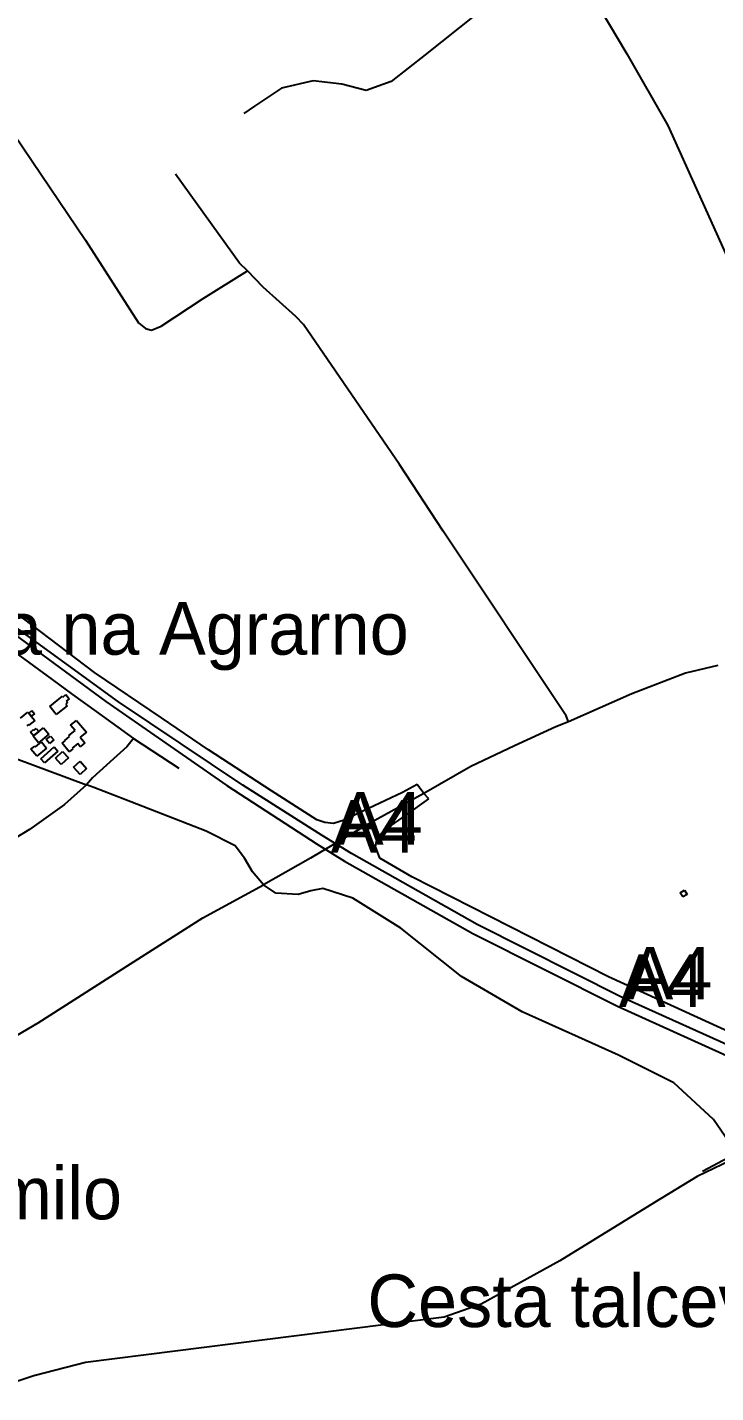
# Model space of a CAD drawing. Extents: x -8864 to 13231, y -7697 to 8949.
# Drawn here: x 506 to 1319, y -2513 to -900 of the extents above; entities that cross this region are included whole.
import ezdxf

# ---------------------------------------------------------------- set-up
doc = ezdxf.new("R2010")
doc.units = 0
for name, color, linetype in [('OSM_BUILDING_HOUSE', 9, 'CONTINUOUS'), ('OSM_BUILDING_YES', 9, 'CONTINUOUS'), ('OSM_HIGHWAY_FOOTWAY', 8, 'CONTINUOUS'), ('OSM_HIGHWAY_MOTORWAY', 8, 'CONTINUOUS'), ('OSM_HIGHWAY_RESIDENTIAL', 8, 'CONTINUOUS'), ('OSM_HIGHWAY_TRACK', 8, 'CONTINUOUS'), ('OSM_HIGHWAY_UNCLASSIFIED', 8, 'CONTINUOUS'), ('OSM_LABELS', 8, 'CONTINUOUS')]:
    doc.layers.add(name, color=color, linetype=linetype)

msp = doc.modelspace()

# ---------------------------------------------------------------- linework, layer by layer
at = {"layer": 'OSM_BUILDING_HOUSE'}
for p, q in [((532.473259, -1702.494402), (547.358406, -1690.363036)), ((547.358406, -1690.363036), (548.039876, -1691.196998)), ((548.039876, -1691.196998), (551.51614, -1688.361527)), ((551.51614, -1688.361527), (555.390566, -1693.12067)), ((555.390566, -1693.12067), (551.914303, -1695.956141)), ((497.657023, -1716.260334), (506.393624, -1708.921469)), ((506.393624, -1708.921469), (507.534512, -1710.289167)), ((540.076629, -1711.834776), (532.473259, -1702.494402)), ((552.863767, -1701.415812), (540.076629, -1711.834776)), ((553.376784, -1697.757498), (551.271117, -1699.4699)), ((551.271117, -1699.4699), (552.863767, -1701.415812)), ((551.914303, -1695.956141), (553.376784, -1697.757498)), ((507.090408, -1723.821589), (505.245078, -1725.378318)), ((507.733593, -1724.599954), (507.090408, -1723.821589)), ((507.534512, -1710.289167), (510.559015, -1713.925241)), ((514.632522, -1718.817818), (507.733593, -1724.599954)), ((510.559015, -1713.925241), (514.632522, -1718.817818)), ((557.021501, -1724.488759), (564.004656, -1718.717742)), ((562.258867, -1730.81575), (557.021501, -1724.488759)), ((564.004656, -1718.717742), (575.681533, -1732.839498)), ((512.756565, -1737.576402), (513.307867, -1737.120503)), ((518.989337, -1745.115418), (512.756565, -1737.576402)), ((513.307867, -1737.120503), (519.364529, -1732.016655)), ((531.13329, -1734.918843), (518.989337, -1745.115418)), ((519.364529, -1732.016655), (524.869889, -1727.402066)), ((524.869889, -1727.402066), (531.13329, -1734.918843)), ((550.122572, -1742.669129), (555.895926, -1737.887748)), ((555.007718, -1736.809157), (562.258867, -1730.81575)), ((555.895926, -1737.887748), (555.007718, -1736.809157)), ((575.681533, -1732.839498), (568.506954, -1738.777307)), ((568.506954, -1738.777307), (573.958715, -1745.382286)), ((510.237422, -1752.654434), (514.647836, -1749.107316)), ((517.03681, -1761.138607), (510.237422, -1752.654434)), ((514.647836, -1749.107316), (515.482446, -1750.152548)), ((515.482446, -1750.152548), (522.733595, -1744.292575)), ((528.690717, -1751.731516), (517.03681, -1761.138607)), ((522.733595, -1744.292575), (528.690717, -1751.731516)), ((539.249676, -1763.340266), (547.618743, -1755.690055)), ((547.006186, -1745.871543), (550.428851, -1743.036073)), ((555.329311, -1755.990282), (547.006186, -1745.871543)), ((547.618743, -1755.690055), (554.39516, -1763.151235)), ((550.428851, -1743.036073), (550.122572, -1742.669129)), ((559.762696, -1752.320849), (555.329311, -1755.990282)), ((565.421195, -1746.082814), (558.996999, -1751.397931)), ((558.996999, -1751.397931), (559.762696, -1752.320849)), ((568.537582, -1749.863441), (565.421195, -1746.082814)), ((573.958715, -1745.382286), (568.537582, -1749.863441)), ((546.01078, -1770.801446), (539.249676, -1763.340266)), ((554.39516, -1763.151235), (546.01078, -1770.801446)), ((560.627933, -1774.048338), (568.430384, -1767.120894)), ((568.430384, -1767.120894), (575.972498, -1775.694023)), ((568.170047, -1782.610347), (560.627933, -1774.048338)), ((575.972498, -1775.694023), (568.170047, -1782.610347))]:
    msp.add_line(p, q, dxfattribs=at)
at = {"layer": 'OSM_BUILDING_YES'}
for p, q in [((507.534512, -1710.289167), (511.209857, -1707.197948)), ((511.209857, -1707.197948), (514.242017, -1710.845141)), ((510.559015, -1713.925241), (507.534512, -1710.289167)), ((514.242017, -1710.845141), (510.559015, -1713.925241)), ((509.555952, -1732.639347), (513.22364, -1729.548128)), ((513.307867, -1737.120503), (509.555952, -1732.639347)), ((513.22364, -1729.548128), (513.989337, -1730.459926)), ((519.364529, -1732.016655), (513.307867, -1737.120503)), ((513.989337, -1730.459926), (516.385968, -1728.458418)), ((516.385968, -1728.458418), (519.364529, -1732.016655)), ((528.200671, -1741.501583), (533.399752, -1737.265056)), ((532.021498, -1746.149531), (528.200671, -1741.501583)), ((537.212923, -1741.612778), (532.021498, -1746.149531)), ((533.399752, -1737.265056), (537.212923, -1741.612778)), ((521.791788, -1764.085272), (537.457946, -1750.007995)), ((541.921958, -1755.022886), (526.255801, -1769.089044)), ((537.457946, -1750.007995), (541.921958, -1755.022886)), ((526.255801, -1769.089044), (521.791788, -1764.085272)), ((1277.542254, -1922.349011), (1282.549911, -1919.31339)), ((1280.528472, -1927.286066), (1277.542254, -1922.349011)), ((1285.536129, -1924.250445), (1280.528472, -1927.286066)), ((1282.549911, -1919.31339), (1285.536129, -1924.250445))]:
    msp.add_line(p, q, dxfattribs=at)
at = {"layer": 'OSM_HIGHWAY_FOOTWAY'}
for p, q in [((584.532989, -1798.155398), (575.857644, -1794.830669)), ((1340.007804, -2232.29375), (1303.759714, -2251.675026))]:
    msp.add_line(p, q, dxfattribs=at)
at = {"layer": 'OSM_HIGHWAY_MOTORWAY'}
for p, q in [((412.511531, -1559.697878), (598.552899, -1696.62331)), ((613.797924, -1696.85682), (491.24814, -1607.778564)), ((598.552899, -1696.62331), (741.860725, -1795.775826)), ((760.459502, -1795.197613), (613.797924, -1696.85682)), ((741.860725, -1795.775826), (848.361502, -1864.905712)), ((854.356909, -1854.831452), (760.459502, -1795.197613)), ((848.361502, -1864.905712), (880.559055, -1885.087591)), ((889.073605, -1876.036324), (854.356909, -1854.831452)), ((880.559055, -1885.087591), (1032.458, -1970.607609)), ((1037.366117, -1959.899538), (889.073605, -1876.036324)), ((1208.269658, -2045.708663), (1037.366117, -1959.899538)), ((1032.458, -1970.607609), (1203.223716, -2056.383376)), ((1384.647932, -2125.535501), (1208.269658, -2045.708663)), ((1203.223716, -2056.383376), (1382.840887, -2137.60015))]:
    msp.add_line(p, q, dxfattribs=at)
at = {"layer": 'OSM_HIGHWAY_RESIDENTIAL'}
msp.add_line((434.249665, -1742.168752), (575.857644, -1794.830669), dxfattribs=at)
at = {"layer": 'OSM_HIGHWAY_TRACK'}
for p, q in [((1158.422792, -836.897496), (1214.280378, -931.379825)), ((1035.903636, -884.878107), (975.934257, -932.525133)), ((975.934257, -932.525133), (936.087392, -964.160089)), ((1214.280378, -931.379825), (1262.74899, -1016.010284)), ((843.675437, -963.337247), (806.355372, -971.965973)), ((877.764262, -967.451459), (843.675437, -963.337247)), ((906.163959, -974.845922), (877.764262, -967.451459)), ((936.087392, -964.160089), (906.163959, -974.845922)), ((460.849974, -983.452409), (574.632529, -1151.690333)), ((806.355372, -971.965973), (774.318615, -993.326519)), ((774.318615, -993.326519), (761.585076, -1001.955245)), ((1262.74899, -1016.010284), (1332.856195, -1171.571986)), ((756.653988, -1178.610625), (680.834684, -1073.475822)), ((574.632529, -1151.690333), (623.713698, -1228.514908)), ((713.667766, -1220.497754), (766.064403, -1187.617414)), ((766.064403, -1187.617414), (756.653988, -1178.610625)), ((784.456441, -1207.22108), (766.064403, -1187.617414)), ((823.13179, -1241.62479), (784.456441, -1207.22108)), ((664.17312, -1253.166823), (713.667766, -1220.497754)), ((623.713698, -1228.514908), (637.274189, -1249.263881)), ((832.297182, -1251.109717), (823.13179, -1241.62479)), ((637.274189, -1249.263881), (645.48246, -1256.035652)), ((645.48246, -1256.035652), (652.672354, -1257.681337)), ((652.672354, -1257.681337), (664.17312, -1253.166823)), ((945.597347, -1416.489932), (832.297182, -1251.109717)), ((997.350799, -1495.371613), (945.597347, -1416.489932)), ((585.421198, -1662.041688), (336.117954, -1473.822036)), ((1142.802576, -1713.224713), (997.350799, -1495.371613)), ((418.568193, -1585.239352), (535.137884, -1670.659295)), ((535.137884, -1670.659295), (559.349219, -1688.261452)), ((664.272661, -1715.659882), (585.421198, -1662.041688)), ((559.349219, -1688.261452), (587.159329, -1708.220941)), ((587.159329, -1708.220941), (631.248155, -1740.300677)), ((720.107277, -1753.62183), (664.272661, -1715.659882)), ((1145.36766, -1720.330069), (1142.802576, -1713.224713)), ((631.248155, -1740.300677), (623.621814, -1750.208145)), ((631.248155, -1740.300677), (684.969447, -1775.171406)), ((623.621814, -1750.208145), (607.61875, -1764.318782)), ((794.663181, -1801.947145), (720.107277, -1753.62183)), ((607.61875, -1764.318782), (582.748915, -1786.446572)), ((582.748915, -1786.446572), (575.857644, -1794.830669)), ((575.857644, -1794.830669), (549.831607, -1818.181604)), ((848.13945, -1836.072868), (794.663181, -1801.947145)), ((949.104239, -1803.881936), (902.565183, -1826.1654)), ((966.776523, -1794.60828), (949.104239, -1803.881936)), ((974.303323, -1804.971647), (966.776523, -1794.60828)), ((980.252788, -1811.298638), (974.303323, -1804.971647)), ((549.831607, -1818.181604), (508.346151, -1847.759455)), ((954.180809, -1830.368568), (980.252788, -1811.298638)), ((857.381411, -1839.408716), (848.13945, -1836.072868)), ((880.482486, -1836.628842), (867.787232, -1840.565143)), ((902.565183, -1826.1654), (880.482486, -1836.628842)), ((930.666258, -1846.469593), (954.180809, -1830.368568)), ((508.346151, -1847.759455), (435.237414, -1891.725929)), ((867.787232, -1840.565143), (857.381411, -1839.408716)), ((919.640224, -1856.243627), (930.666258, -1846.469593)), ((917.335476, -1867.830139), (919.640224, -1856.243627)), ((922.60347, -1881.551593), (917.335476, -1867.830139)), ((960.474838, -1903.634905), (922.60347, -1881.551593)), ((799.747408, -1922.682596), (785.130255, -1912.941921)), ((855.283402, -1917.423076), (840.827045, -1920.214069)), ((890.612655, -1928.920631), (855.283402, -1917.423076)), ((1192.817895, -2021.579364), (960.474838, -1903.634905)), ((826.041438, -1924.317162), (799.747408, -1922.682596)), ((840.827045, -1920.214069), (826.041438, -1924.317162)), ((947.289537, -1964.258379), (890.612655, -1928.920631)), ((1019.088933, -2021.290257), (947.289537, -1964.258379)), ((1090.566735, -2063.199625), (1019.088933, -2021.290257)), ((1339.249764, -2088.641024), (1192.817895, -2021.579364)), ((1204.755109, -2114.14914), (1090.566735, -2063.199625)), ((1270.145622, -2146.695895), (1204.755109, -2114.14914)), ((1316.967985, -2190.250948), (1270.145622, -2146.695895)), ((1343.491725, -2229.202531), (1316.967985, -2190.250948))]:
    msp.add_line(p, q, dxfattribs=at)
at = {"layer": 'OSM_HIGHWAY_UNCLASSIFIED'}
for p, q in [((1321.914387, -1654.124609), (1283.797997, -1662.808933)), ((1283.797997, -1662.808933), (1220.337041, -1687.460848)), ((1220.337041, -1687.460848), (1145.36766, -1720.330069)), ((1145.36766, -1720.330069), (1130.589711, -1726.490268)), ((1130.589711, -1726.490268), (1081.485571, -1748.762611)), ((1081.485571, -1748.762611), (1030.16091, -1773.12542)), ((1030.16091, -1773.12542), (974.303323, -1804.971647)), ((621.05673, -1812.154839), (584.532989, -1798.155398)), ((974.303323, -1804.971647), (908.683101, -1841.410224)), ((717.274198, -1849.627529), (621.05673, -1812.154839)), ((751.363023, -1866.884982), (717.274198, -1849.627529)), ((908.683101, -1841.410224), (882.427356, -1856.832961)), ((762.45797, -1881.673907), (751.363023, -1866.884982)), ((882.427356, -1856.832961), (840.497795, -1881.462637)), ((771.899013, -1897.697096), (762.45797, -1881.673907)), ((840.497795, -1881.462637), (785.130255, -1912.941921)), ((785.130255, -1912.941921), (771.899013, -1897.697096)), ((713.261947, -1951.893503), (785.130255, -1912.941921)), ((627.82549, -2006.467973), (713.261947, -1951.893503)), ((518.736657, -2076.153834), (627.82549, -2006.467973)), ((459.111842, -2111.002324), (518.736657, -2076.153834)), ((1346.592797, -2233.750403), (1297.65711, -2257.612835)), ((1297.65711, -2257.612835), (1247.105803, -2288.247037)), ((1247.105803, -2288.247037), (1135.245148, -2357.098936)), ((1135.245148, -2357.098936), (1042.212978, -2408.448753)), ((1042.212978, -2408.448753), (998.66014, -2423.815892)), ((998.66014, -2423.815892), (574.632529, -2477.367368)), ((574.632529, -2477.367368), (515.045998, -2492.478759)), ((514.624865, -2492.578834), (454.150126, -2512.883028)), ((515.045998, -2492.478759), (514.624865, -2492.578834))]:
    msp.add_line(p, q, dxfattribs=at)

# ---------------------------------------------------------------- texts
at = {"layer": 'OSM_LABELS'}
for s, p in [('Cesta na Agrarno', (306.394354, -1641.154682)), ('A4', (871.715257, -1865.433888)), ('A4', (864.460279, -1874.996652)), ('A4', (1204.907729, -2057.144829)), ('A4', (1213.999218, -2048.301798)), ('Pot na gomilo', (110.514025, -2308.091157)), ('Cesta talcev', (907.741031, -2435.298287))]:
    msp.add_text(s, height=62.042552, dxfattribs=at).set_placement(p)

doc.saveas('drawing.dxf')
